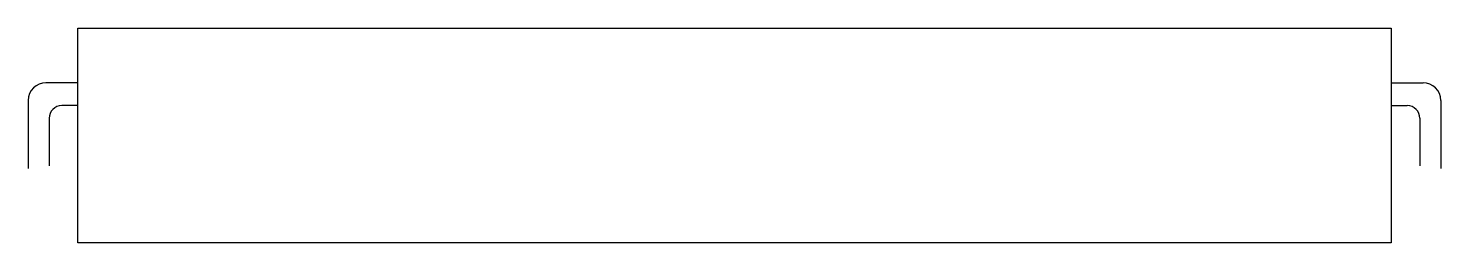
# Model space of a CAD drawing. Extents: x -197 to 5397, y 0 to 850.
import ezdxf

# ---------------------------------------------------------------- set-up
doc = ezdxf.new("R2010")
doc.units = 0
doc.header["$LTSCALE"] = 100
doc.layers.get('0').update_dxf_attribs({"linetype": 'CONTINUOUS'})

msp = doc.modelspace()

# ---------------------------------------------------------------- linework, layer by layer
at = {"color": 0}
for p, q in [((0, 634), (-127, 634)), ((5200, 634), (5327, 634)), ((-197, 564), (-197, 293.7)), ((5397, 564), (5397, 293.7)), ((0, 543.3), (-64.2, 543.3)), ((5200, 543.3), (5264.2, 543.3)), ((-114.2, 493.3), (-114.2, 305.1)), ((5314.2, 493.3), (5314.2, 305.1))]:
    msp.add_line(p, q, dxfattribs=at)
msp.add_lwpolyline([(0, 0), (0, 850), (5200, 850), (5200, 0)], close=True, dxfattribs=at)
for centre, radius, start, end in [((-127, 564), 70, 90, 180), ((5327, 564), 70, 0, 90), ((-64.2, 493.3), 50, 90, 180), ((5264.2, 493.3), 50, 0, 90)]:
    msp.add_arc(centre, radius, start, end, dxfattribs=at)

doc.saveas('drawing.dxf')
